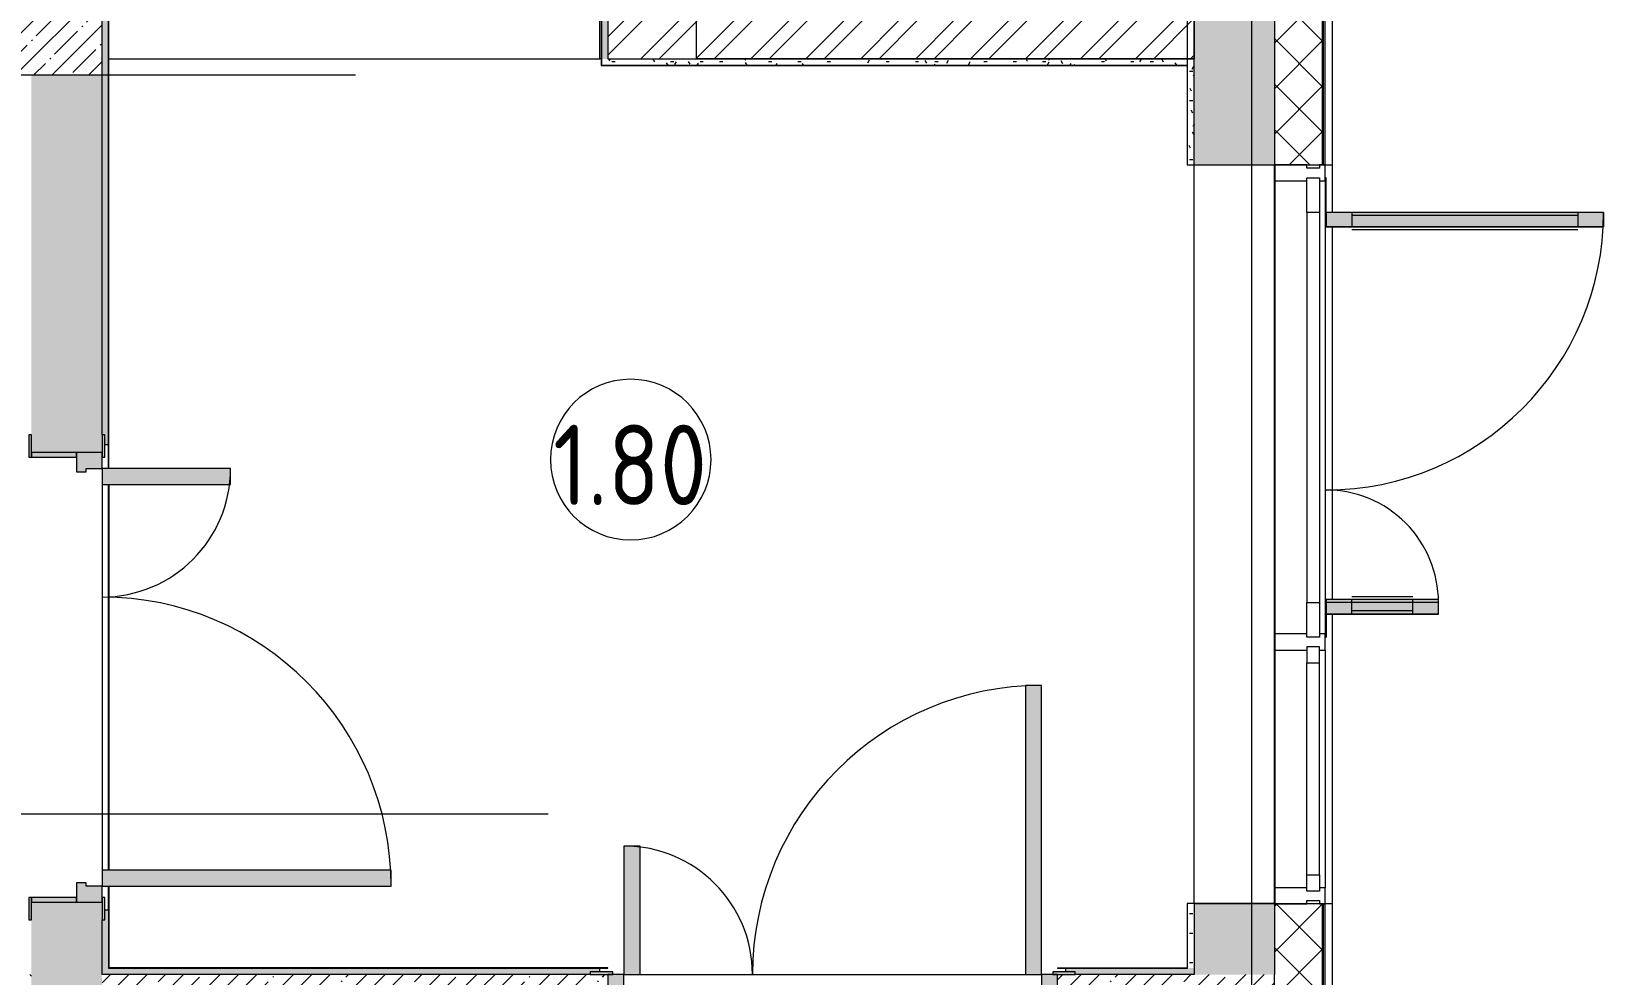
# Model space of a CAD drawing. Header units: millimetres. Extents: x -7229 to 196340, y -8553 to 29000.
# Drawn here: x 171426 to 176321, y 10600 to 13535 of the extents above; entities that cross this region are included whole.
import ezdxf

# ---------------------------------------------------------------- set-up
doc = ezdxf.new("R2010")
doc.units = ezdxf.units.MM
doc.linetypes.add('Осевая', pattern=[15875, 3175, -2381.25, 7937.5, -2381.25])
for name, color, linetype, lineweight in [('A-AREA-IDEN', 7, 'Continuous', 9), ('A-GLAZ-2', 7, 'Continuous', 9), ('A-GLAZ-CWMG-3', 7, 'Continuous', 9), ('A-WALL-1', 7, 'Continuous', 9), ('A-WALL-4', 7, 'Continuous', 13), ('I-WALL-6', 7, 'Continuous', 9), ('S-COLS-2', 7, 'Continuous', 9), ('S-STRS-2', 7, 'Continuous', 9), ('S-STRS-MBND-2', 7, 'Continuous', 9), ('Оси', 7, 'Continuous', 9), ('Оси-2', 7, 'Осевая', 9)]:
    doc.layers.add(name, color=color, linetype=linetype, lineweight=lineweight)
for name, color, linetype, lineweight, true_color in [('A-DETL-GENF-5', 7, 'Continuous', 9, 0xaaaaaa), ('A-DETL-GENF-6', 7, 'Continuous', 9, 0xe2e2e2), ('A-DOOR-5', 7, 'Continuous', 9, 0xaaaaaa), ('A-DOOR-6', 7, 'Continuous', 9, 0xe2e2e2), ('A-DOOR-FRAM-4', 7, 'Continuous', 9, 0xe2e2e2), ('A-DOOR-FRAM-5', 7, 'Continuous', 9, 0xaaaaaa), ('A-FLOR-3', 7, 'Continuous', 9, 0xaaaaaa), ('I-WALL-8', 9, 'Continuous', 9, 0x808080)]:
    doc.layers.add(name, color=color, linetype=linetype, lineweight=lineweight, true_color=true_color)
doc.styles.add('GOST Common', font='GOST_Common.ttf', dxfattribs={"width": 0.9, "height": 250})
pattern_1 = [(45, (50216.3, 0), (-57.024626, 57.024626), []), (45, (50273.33, 0), (-57.024626, 57.024626), [100.806, -20.161, 3.353, -16.808])]
pattern_2 = [(0, (50216.302, 0), (121.92, 30.48), [10.058, -81.382, 10.058, -81.382, -487.68]), (0, (50216.302, 0), (121.92, 30.48), [-182.88, 10.058, -172.822, 10.058, -81.382, -213.36]), (0, (50216.302, 0), (121.92, 30.48), [-457.2, 10.058, -50.902, 10.058, -142.342]), (120, (50262.022, 15.24), (-87.356454, 90.345817), [10.058, -81.382, 10.058, -81.382, -487.68]), (120, (50262.022, 15.24), (-87.356454, 90.345817), [-182.88, 10.058, -172.822, 10.058, -81.382, -213.36]), (120, (50262.022, 15.24), (-87.356454, 90.345817), [-457.2, 10.058, -50.902, 10.058, -142.342]), (240, (50277.262, 76.2), (-34.563546, -120.825817), [10.058, -81.382, 10.058, -81.382, -487.68]), (240, (50277.262, 76.2), (-34.563546, -120.825817), [-182.88, 10.058, -172.822, 10.058, -81.382, -213.36]), (240, (50277.262, 76.2), (-34.563546, -120.825817), [-457.2, 10.058, -50.902, 10.058, -142.342])]

# ---------------------------------------------------------------- blocks, each defined once
blk = doc.blocks.new('110_Дверь_СКБ_2Ст - Д-5_п_ Из игровой в коридор-32679362-План монтажа зашивок 1 этажа в осях 23_1-33 лист 3')
at = {"layer": 'A-DOOR-6'}
for points in [[(662.5, 110), (662.5, 1010), (612.5, 1010), (612.5, 110)], [(-637.5, 110), (-587.5, 110), (-587.5, 510), (-637.5, 510), (-637.5, 117)], [(697.5, -110), (712.5, -110), (712.5, 30), (697.5, 30), (697.5, 27.7)]]:
    blk.add_hatch(color=256, dxfattribs=at).paths.add_polyline_path(points)
h = blk.add_hatch(color=256, dxfattribs=at)
h.paths.add_polyline_path([(697.5, 30), (712.5, 30), (712.5, 110), (662.5, 110), (662.5, 60), (652.5, 60), (652.5, 30), (662.5, 30)])
h.paths.add_polyline_path([(-643.3, 30), (-627.5, 30), (-627.5, 60), (-637.5, 60), (-637.5, 110), (-687.5, 110), (-687.5, 30), (-672.5, 30)])
at = {"layer": 'A-DOOR-FRAM-4'}
for points in [[(-687.5, 110), (-672.5, 110), (-672.5, 118), (-742.5, 118), (-742.5, 110), (-712.5, 110)], [(767.5, 110), (767.5, 118), (697.5, 118), (697.5, 110), (755.6, 110)], [(-672.5, -110), (-672.5, 30), (-687.5, 30), (-687.5, -110)], [(-672.5, -118), (-672.5, -110), (-742.5, -110), (-742.5, -118), (-687.5, -118)], [(764.3, -118), (767.5, -118), (767.5, -110), (697.5, -110), (697.5, -118), (763.7, -118)]]:
    blk.add_hatch(color=256, dxfattribs=at).paths.add_polyline_path(points)
at = {"layer": 'A-DOOR-5'}
for p, q in [((662.5, 1010), (612.5, 1010)), ((612.5, 1010), (612.5, 110)), ((662.5, 110), (662.5, 1010)), ((-637.5, 510), (-637.5, 110)), ((-587.5, 510), (-637.5, 510)), ((-587.5, 110), (-587.5, 510)), ((-637.5, 110), (-587.5, 110)), ((612.5, 110), (662.5, 110))]:
    blk.add_line(p, q, dxfattribs=at)
for centre, radius, start, end in [((662.5, 110), 900, 90, 180), ((-637.5, 110), 400, 360, 90)]:
    blk.add_arc(centre, radius, start, end, dxfattribs=at)
at = {"layer": 'A-DOOR-FRAM-5'}
for p, q in [((-672.5, 118), (-742.5, 118)), ((-742.5, 118), (-742.5, 110)), ((-742.5, 110), (-672.5, 110)), ((-637.5, 110), (-687.5, 110)), ((-687.5, 110), (-687.5, 30)), ((-672.5, 110), (-672.5, 118)), ((-637.5, 60), (-637.5, 110)), ((662.5, 110), (662.5, 60)), ((712.5, 110), (662.5, 110)), ((767.5, 118), (697.5, 118)), ((697.5, 118), (697.5, 110)), ((697.5, 110), (767.5, 110)), ((712.5, 30), (712.5, 110)), ((767.5, 110), (767.5, 118)), ((-627.5, 60), (-637.5, 60)), ((-627.5, 30), (-627.5, 60)), ((662.5, 60), (652.5, 60)), ((652.5, 60), (652.5, 30)), ((-687.5, 30), (-627.5, 30)), ((-672.5, 30), (-687.5, 30)), ((-687.5, 30), (-687.5, -110)), ((-672.5, -110), (-672.5, 30)), ((652.5, 30), (712.5, 30)), ((712.5, 30), (697.5, 30)), ((697.5, 30), (697.5, -110)), ((712.5, -110), (712.5, 30)), ((-672.5, -110), (-742.5, -110)), ((-742.5, -110), (-742.5, -118)), ((-742.5, -118), (-672.5, -118)), ((-687.5, -110), (-672.5, -110)), ((-672.5, -118), (-672.5, -110)), ((697.5, -110), (712.5, -110)), ((767.5, -110), (697.5, -110)), ((697.5, -110), (697.5, -118)), ((697.5, -118), (767.5, -118)), ((767.5, -118), (767.5, -110))]:
    blk.add_line(p, q, dxfattribs=at)
blk = doc.blocks.new('110_Дверь_СКБ_2Ст - Д-1_л_Лестничная клетка EIS60 2-32142534-План монтажа зашивок 1 этажа в осях 23_1-33 лист 3')
at = {"layer": 'A-DOOR-6'}
for points in [[(662.5, 110), (662.5, 1010), (612.5, 1010), (612.5, 110)], [(-587.5, 110), (-587.5, 510), (-637.5, 510), (-637.5, 110)], [(712.5, -110), (712.5, 30), (697.5, 30), (697.5, -110)]]:
    blk.add_hatch(color=256, dxfattribs=at).paths.add_polyline_path(points)
h = blk.add_hatch(color=256, dxfattribs=at)
h.paths.add_polyline_path([(662.5, 30), (712.5, 30), (712.5, 110), (662.5, 110), (662.5, 60), (652.5, 60), (652.5, 30)])
h.paths.add_polyline_path([(-687.5, 30), (-627.5, 30), (-627.5, 60), (-637.5, 60), (-637.5, 110), (-687.5, 110), (-687.5, 107.1)])
at = {"layer": 'A-DOOR-FRAM-4'}
for points in [[(-692.5, 110), (-672.5, 110), (-672.5, 118), (-742.5, 118), (-742.5, 110), (-712.5, 110)], [(712.5, 110), (767.5, 110), (767.5, 118), (697.5, 118), (697.5, 110)], [(-672.5, -110), (-672.5, 30), (-687.5, 30), (-687.5, -110)], [(-686.6, -118), (-672.5, -118), (-672.5, -110), (-742.5, -110.8), (-742.5, -118), (-687.5, -118)], [(699.7, -118), (767.5, -118), (767.5, -110), (697.5, -110), (697.5, -118)]]:
    blk.add_hatch(color=256, dxfattribs=at).paths.add_polyline_path(points)
at = {"layer": 'A-DOOR-5'}
for p, q in [((662.5, 1010), (612.5, 1010)), ((612.5, 1010), (612.5, 110)), ((662.5, 110), (662.5, 1010)), ((-637.5, 510), (-637.5, 110)), ((-587.5, 510), (-637.5, 510)), ((-587.5, 110), (-587.5, 510)), ((-637.5, 110), (-587.5, 110)), ((612.5, 110), (662.5, 110))]:
    blk.add_line(p, q, dxfattribs=at)
for centre, radius, start, end in [((662.5, 110), 900, 90, 180), ((-637.5, 110), 400, 360, 90)]:
    blk.add_arc(centre, radius, start, end, dxfattribs=at)
at = {"layer": 'A-DOOR-FRAM-5'}
for p, q in [((-672.5, 118), (-742.5, 118)), ((-742.5, 118), (-742.5, 110)), ((-742.5, 110), (-672.5, 110)), ((-637.5, 110), (-687.5, 110)), ((-687.5, 110), (-687.5, 30)), ((-672.5, 110), (-672.5, 118)), ((-637.5, 60), (-637.5, 110)), ((662.5, 110), (662.5, 60)), ((712.5, 110), (662.5, 110)), ((767.5, 118), (697.5, 118)), ((697.5, 118), (697.5, 110)), ((697.5, 110), (767.5, 110)), ((712.5, 30), (712.5, 110)), ((767.5, 110), (767.5, 118)), ((-627.5, 60), (-637.5, 60)), ((-627.5, 30), (-627.5, 60)), ((662.5, 60), (652.5, 60)), ((652.5, 60), (652.5, 30)), ((-687.5, 30), (-627.5, 30)), ((-672.5, 30), (-687.5, 30)), ((-687.5, 30), (-687.5, -110)), ((-672.5, -110), (-672.5, 30)), ((652.5, 30), (712.5, 30)), ((712.5, 30), (697.5, 30)), ((697.5, 30), (697.5, -110)), ((712.5, -110), (712.5, 30)), ((-672.5, -110), (-742.5, -110)), ((-742.5, -110), (-742.5, -118)), ((-742.5, -118), (-672.5, -118)), ((-687.5, -110), (-672.5, -110)), ((-672.5, -118), (-672.5, -110)), ((697.5, -110), (712.5, -110)), ((767.5, -110), (697.5, -110)), ((697.5, -110), (697.5, -118)), ((697.5, -118), (767.5, -118)), ((767.5, -118), (767.5, -110))]:
    blk.add_line(p, q, dxfattribs=at)
blk = doc.blocks.new('PNS_Панель прямоугольная - Нр_Стекло - 40мм-24160822-План монтажа зашивок 1 этажа в осях 23_1-33 лист 3')
at = {"layer": 'A-GLAZ-2'}
for p, q in [((-380, 0), (-380, 40)), ((-380, 40), (-330, 40)), ((-330, 40), (330, 40)), ((-330, 40), (-330, 0)), ((380, 40), (330, 40)), ((330, 40), (330, 0)), ((380, 0), (380, 40)), ((-330, 0), (-380, 0)), ((-330, 0), (330, 0)), ((330, 0), (380, 0))]:
    blk.add_line(p, q, dxfattribs=at)
blk = doc.blocks.new('Прямоугольный импост - Импост структурный с накладкой - 160мм-23689442-План монтажа зашивок 1 этажа в осях 23_1-33 лист 3')
at = {"layer": 'A-GLAZ-CWMG-3'}
for p, q in [((125081, 11610), (125081, 10870)), ((125238, 11610), (125238, 10870))]:
    blk.add_line(p, q, dxfattribs=at)
blk = doc.blocks.new('Прямоугольный импост - Импост структурный с накладкой - 160мм-18691760-План монтажа зашивок 1 этажа в осях 23_1-33 лист 3')
at = {"layer": 'A-GLAZ-CWMG-3'}
for p, q in [((-50, 0), (-50, 17)), ((-50, 17), (0, 17)), ((0, 0), (-10, 0)), ((-10, 0), (-10, -40)), ((0, 17), (0, 0)), ((-50, -140), (-50, -40)), ((-10, -40), (0, -40)), ((0, -40), (0, -140)), ((0, -140), (-50, -140))]:
    blk.add_line(p, q, dxfattribs=at)
blk = doc.blocks.new('Дверь_Витражная_СКБ_2Ст - ВН-6-31912847-План монтажа зашивок 1 этажа в осях 23_1-33 лист 3')
at = {"layer": 'A-DETL-GENF-6'}
for points in [[(-715, -20), (-607, -20), (-607, -17), (-715, -17)], [(-643, -39), (-643, -370), (-598, -370), (-598, -20), (-643, -20)], [(562, -39), (562, -884), (607, -884), (607, -20), (562, -20)], [(607, -17), (607, -20), (715, -20), (715, -17), (705, -17)]]:
    blk.add_hatch(color=256, dxfattribs=at).paths.add_polyline_path(points)
at = {"layer": 'A-DETL-GENF-5'}
for p, q in [((-715, -20), (-715, -17)), ((-715, -17), (-715, -20)), ((-607, -20), (-715, -20)), ((-715, -20), (-607, -20)), ((-598, -20), (-643, -20)), ((-643, -370), (-643, -20)), ((-598, -20), (-643, -20)), ((-643, -20), (-643, -370)), ((-607, -17), (-607, -20)), ((-607, -20), (-607, -17)), ((-598, -370), (-598, -20)), ((-598, -370), (-598, -20)), ((562, -20), (607, -20)), ((562, -884), (562, -20)), ((562, -20), (562, -884)), ((607, -20), (562, -20)), ((607, -17), (607, -20)), ((607, -17), (607, -20)), ((607, -884), (607, -20)), ((607, -884), (607, -20)), ((607, -20), (715, -20)), ((607, -20), (715, -20)), ((715, -20), (715, -17)), ((715, -20), (715, -17)), ((-643, -100), (-598, -100)), ((-633, -290), (-633, -100)), ((-589, -290), (-589, -100)), ((553, -804), (553, -100)), ((607, -100), (562, -100)), ((597, -804), (597, -100)), ((-643, -290), (-598, -290)), ((-643, -370), (-598, -370)), ((-643, -370), (-598, -370)), ((607, -804), (562, -804)), ((607, -884), (562, -884)), ((562, -884), (607, -884))]:
    blk.add_line(p, q, dxfattribs=at)
at = {"layer": 'A-DOOR-5'}
for p, q in [((-715, 40), (-607, 40)), ((-715, 0), (-715, 40)), ((-607, 40), (-607, 0)), ((607, 40), (715, 40)), ((607, 0), (607, 40)), ((715, 40), (715, 0)), ((-607, 0), (-715, 0)), ((-607, -370), (-607, -20)), ((715, 0), (607, 0)), ((607, -884), (607, -20))]:
    blk.add_line(p, q, dxfattribs=at)
for centre, radius, start, end in [((-607, -20), 350, 270, 0), ((607, -20), 864, 180, 270)]:
    blk.add_arc(centre, radius, start, end, dxfattribs=at)
blk = doc.blocks.new('Прямоугольный импост - Импост структурный с накладкой - 160мм-23689444-План монтажа зашивок 1 этажа в осях 23_1-33 лист 3')
at = {"layer": 'A-GLAZ-CWMG-3'}
for p, q in [((125081, 13070), (125081, 11660)), ((125238, 13070), (125238, 11660)), ((125181, 12972), (125181, 11758)), ((125221, 12972), (125221, 11758))]:
    blk.add_line(p, q, dxfattribs=at)
blk = doc.blocks.new('Прямоугольный импост - Импост структурный с накладкой - 160мм-22960522-План монтажа зашивок 1 этажа в осях 23_1-33 лист 3')
at = {"layer": 'A-GLAZ-CWMG-3'}
for p, q in [((-25, 0), (-25, 17)), ((-25, 17), (25, 17)), ((25, 17), (25, 0)), ((-25, -140), (-25, -40)), ((25, -40), (25, -140)), ((25, -140), (-25, -140))]:
    blk.add_line(p, q, dxfattribs=at)
blk = doc.blocks.new('Прямоугольный импост - Импост структурный с накладкой - 160мм-18691766-План монтажа зашивок 1 этажа в осях 23_1-33 лист 3')
at = {"layer": 'A-GLAZ-CWMG-3'}
for p, q in [((0, 17), (-50, 17)), ((-50, 17), (-50, 0)), ((-10, -40), (-10, 0)), ((-10, 0), (0, 0)), ((0, 0), (0, 17)), ((-50, -40), (-50, -140)), ((0, -40), (-10, -40)), ((0, -140), (0, -40)), ((-50, -140), (0, -140))]:
    blk.add_line(p, q, dxfattribs=at)
blk = doc.blocks.new('BSC_Колонна _Прямоугольная - 500х500-22291386-План монтажа зашивок 1 этажа в осях 23_1-33 лист 3')
at = {"layer": 'S-COLS-2'}
h = blk.add_hatch(dxfattribs=at)
h.set_pattern_fill('FP_179', color=256, style=0, pattern_type=2)
h.set_pattern_definition([(45, (-121180, -13650), (-57.024626, 57.024626), []), (45, (-121122.975, -13650), (-57.024626, 57.024626), [100.806, -20.161, 3.353, -16.808])])
h.paths.add_polyline_path([(-250, -250), (250, -250), (250, 250), (-250, 250), (-250, -200)])
for p, q in [((250, 250), (-250, 250)), ((-250, 250), (-250, -250)), ((250, -250), (250, 250)), ((-250, -250), (250, -250))]:
    blk.add_line(p, q, dxfattribs=at)
blk = doc.blocks.new('Марка_Помещения - Номер-25198446-План монтажа зашивок 1 этажа в осях 23_1-33 лист 3')
at = {"layer": 'A-AREA-IDEN'}
for start, end in [(360, 180), (180, 360)]:
    blk.add_arc((0, 0), 2.5, start, end, dxfattribs=at)

msp = doc.modelspace()

# ---------------------------------------------------------------- hatches: boundary and pattern name
at = {"layer": 'A-WALL-1'}
h = msp.add_hatch(dxfattribs=at)
h.set_pattern_fill('FP_144', color=256, style=0, pattern_type=2)
h.set_pattern_definition([(45, (50216.3, 0), (-70.71068, 70.71068), []), (135, (50216.3, 0), (-70.71068, -70.71068), [])])
h.paths.add_polyline_path([(175446.3, -250), (175446.3, 7700), (175296.3, 7700), (175296.3, -250), (175406.3, -250)])
h.paths.add_polyline_path([(175296.3, 8900), (175446.3, 8900), (175446.3, 10820), (175296.3, 10820), (175296.3, 9354.3)])
h.paths.add_polyline_path([(175446.3, 13120), (175446.3, 13670), (175296.3, 13670), (175296.3, 13120), (175406.3, 13120)])
h.paths.add_polyline_path([(175446.3, 15220), (175446.3, 21550), (175296.3, 21550), (175296.3, 15220), (175406.3, 15220)])
at = {"layer": 'I-WALL-6'}
h = msp.add_hatch(dxfattribs=at)
h.set_pattern_fill('FP_141', color=256, style=0, pattern_type=2)
h.set_pattern_definition(pattern_1)
h.paths.add_polyline_path([(175096.3, 10600), (175296.3, 10600), (175296.3, 10820), (175046.3, 10820), (175046.3, 10600)])
h.paths.add_polyline_path([(175296.3, 13120), (175296.3, 13670), (175046.3, 13670), (175046.3, 13120)])
h.paths.add_polyline_path([(175155.8, 15220), (175296.3, 15220), (175296.3, 21400), (175046.3, 21400), (175046.3, 15220)])
h = msp.add_hatch(dxfattribs=at)
h.set_pattern_fill('FP_141', color=256, style=0, pattern_type=2)
h.set_pattern_definition(pattern_1)
h.paths.add_polyline_path([(171646.3, 10380), (171646.3, 10825), (171426.3, 10825), (171426.3, 10380)])
h.paths.add_polyline_path([(171426.3, 12225), (171646.3, 12225), (171646.3, 13400), (171426.3, 13400), (171426.3, 12280)])
h.paths.add_polyline_path([(171438.3, 13900), (171646.3, 13900), (171646.3, 18600), (171426.3, 18600), (171426.3, 13900)])
h = msp.add_hatch(dxfattribs=at)
h.set_pattern_fill('FP_165', color=256, style=0, pattern_type=2)
h.set_pattern_definition([(45, (50216.3, 0), (-85.53659, 85.53659), []), (45, (50273.33, 0), (-85.53659, 85.53659), [])])
h.paths.add_polyline_path([(173496.3, 13450), (175046.3, 13450), (175046.3, 13570), (173221.3, 13570), (173221.3, 13450), (173471.3, 13450)])
h = msp.add_hatch(dxfattribs=at)
h.set_pattern_fill('FP_143', color=256, style=0, pattern_type=2)
h.set_pattern_definition([(135, (50216.3, 0), (-70.71068, -70.71068), [])])
h.paths.add_polyline_path([(170576.3, 10400), (171426.3, 10400), (171426.3, 10600), (169546.3, 10600), (169546.3, 10400), (169566.3, 10400)])
h.paths.add_polyline_path([(161446.3, 10400), (162146.3, 10400), (162146.3, 10600), (161396.3, 10600), (161396.3, 10400), (161426.3, 10400)])
h.paths.add_polyline_path([(160266.3, 10400), (160446.3, 10400), (160446.3, 10600), (159321.3, 10600), (159321.3, 10400), (160039.3, 10400)])
h.paths.add_polyline_path([(157586.4, 10400), (157921.3, 10400), (157921.3, 10600), (157566.3, 10600), (157566.3, 10400), (157586.3, 10400)])
h = msp.add_hatch(dxfattribs=at)
h.set_pattern_fill('FP_141', color=256, style=0, pattern_type=2)
h.set_pattern_definition(pattern_1)
h.paths.add_polyline_path([(175146.3, 10380), (175296.3, 10380), (175296.3, 10600), (174621.3, 10600), (174621.3, 10380), (175096.3, 10380)])
h.paths.add_polyline_path([(172488.8, 10380), (173221.3, 10380), (173221.3, 10600), (171646.3, 10600), (171646.3, 10380), (172473.3, 10380)])
at = {"layer": 'I-WALL-8'}
h = msp.add_hatch(dxfattribs=at)
h.set_pattern_fill('FP_184', color=256, style=0, pattern_type=2)
h.set_pattern_definition(pattern_2)
h.paths.add_polyline_path([(171646.3, 10600), (171666.3, 10600), (171666.3, 10800), (171654.3, 10800), (171654.3, 10770), (171646.3, 10770)])
h.paths.add_polyline_path([(171654.3, 12250), (171666.3, 12250), (171666.3, 18830), (171646.3, 18830), (171646.5, 12280), (171654.3, 12280)])
h = msp.add_hatch(dxfattribs=at)
h.set_pattern_fill('FP_184', color=256, style=0, pattern_type=2)
h.set_pattern_definition(pattern_2)
h.paths.add_polyline_path([(173201.3, 13450), (173221.3, 13450), (173221.3, 17320), (173201.3, 17320), (173201.3, 13570)])
h = msp.add_hatch(dxfattribs=at)
h.set_pattern_fill('FP_184', color=256, style=0, pattern_type=2)
h.set_pattern_definition(pattern_2)
h.paths.add_polyline_path([(175026.3, 13430), (175026.3, 13450), (173201.3, 13450), (173201.3, 13430), (175023.6, 13430)])
h = msp.add_hatch(dxfattribs=at)
h.set_pattern_fill('FP_184', color=256, style=0, pattern_type=2)
h.set_pattern_definition(pattern_2)
h.paths.add_polyline_path([(175041.8, 10620), (175046.3, 10620), (175046.3, 10821), (175026.3, 10820), (175026.3, 10620)])
h.paths.add_polyline_path([(175046.3, 13120), (175046.3, 13450), (175026.3, 13450), (175026.3, 13120)])
h = msp.add_hatch(dxfattribs=at)
h.set_pattern_fill('FP_184', color=256, style=0, pattern_type=2)
h.set_pattern_definition(pattern_2)
h.paths.add_polyline_path([(172414, 10600), (173166.3, 10600.4), (173166.3, 10608), (173196.3, 10608), (173196.3, 10620), (171666.3, 10620), (171666.3, 10600), (172005.3, 10600)])
h.paths.add_polyline_path([(175046.3, 10600), (175046.3, 10620), (174646.3, 10620), (174646.3, 10608), (174676.3, 10608), (174676.3, 10600), (174721.3, 10600)])

# ---------------------------------------------------------------- linework, layer by layer
at = {"layer": 'A-FLOR-3'}
for p, q in [((173201.3, 13450), (173196.3, 13450)), ((175046.3, 10821), (175046.3, 13120))]:
    msp.add_line(p, q, dxfattribs=at)
at = {"layer": 'A-WALL-1'}
for p, q in [((175476.3, 13785), (175476.3, 12972)), ((175454.3, 13120), (175454.3, 13670)), ((175296.3, 13120), (175476.3, 13120)), ((175296.3, 10821), (175296.3, 13120)), ((175476.3, 12927), (175476.3, 11767)), ((175476.3, 11722), (175476.3, -280)), ((175476.3, 10820), (175296.3, 10820)), ((175454.3, -258), (175454.3, 10820))]:
    msp.add_line(p, q, dxfattribs=at)
at = {"layer": 'A-WALL-4'}
for p, q in [((175296.3, 13670), (175296.3, 13120)), ((175446.3, 13120), (175446.3, 13670)), ((175449.3, 13120), (175449.3, 13670)), ((175046.3, 13450), (175046.3, 13570)), ((173201.3, 13430), (175026.3, 13430)), ((175026.3, 13429), (175026.3, 13430)), ((175026.3, 10620), (175026.3, 10820)), ((175046.3, 10821), (175046.3, 10820)), ((175296.3, 10820), (175296.3, 10600)), ((175446.3, 8900), (175446.3, 10820)), ((175449.3, 8900), (175449.3, 10820)), ((171666.3, 10800), (171666.3, 10620)), ((173196.3, 10620), (171666.3, 10620)), ((171666.3, 10620), (171667.3, 10620)), ((171667.3, 10621), (171667.3, 10620)), ((171667.3, 10620), (173196.3, 10620)), ((175026.3, 10620), (174646.3, 10620)), ((174646.3, 10620), (175025.3, 10620)), ((175025.3, 10620), (175025.3, 10621)), ((175025.3, 10620), (175026.3, 10620)), ((175025.3, 10620), (175026.3, 10620))]:
    msp.add_line(p, q, dxfattribs=at)
at = {"layer": 'I-WALL-6'}
for p, q in [((171667.3, 12175), (171667.3, 18829)), ((173200.3, 17321), (173200.3, 13429)), ((173201.3, 17321), (173201.3, 13429)), ((173221.3, 17300), (173221.3, 13450)), ((171666.3, 12175), (171666.3, 16230.4)), ((175025.3, 13670), (175025.3, 13120)), ((175026.3, 13120), (175026.3, 13670)), ((173200.3, 13430), (173201.3, 13430)), ((173200.3, 13429), (175026.3, 13429)), ((173221.3, 13450), (175046.3, 13450)), ((175046.3, 13120), (175046.3, 13450)), ((171646.3, 12280), (171646.3, 13400)), ((171667.3, 13150.5), (171666.3, 13150.5)), ((171667.3, 13150), (171666.3, 13150)), ((175025.3, 13120), (175296.3, 13120)), ((171654.3, 12250), (171666.3, 12250)), ((171666.3, 12225), (171667.3, 12225)), ((171646.3, 12125), (171646.3, 10925)), ((171666.3, 10925), (171666.3, 12125)), ((171667.3, 12125), (171667.3, 10925)), ((171666.3, 10800), (171666.3, 10875)), ((171667.3, 10875), (171667.3, 10621)), ((171667.3, 10825), (171666.3, 10825)), ((175296.3, 10821), (175025.3, 10821)), ((175025.3, 10821), (175025.3, 10621)), ((175026.3, 10820), (175025.3, 10820)), ((175026.3, 10821), (175026.3, 10820)), ((175296.3, 10820), (175046.3, 10820)), ((175046.3, 10820), (175046.3, 10600)), ((175296.3, 10820), (175296.3, 10821)), ((171646.3, 10600), (171646.3, 10770)), ((171666.3, 10800), (171654.3, 10800)), ((173166.3, 10600), (171646.3, 10600)), ((173221.3, 10621), (171667.3, 10621)), ((173196.3, 10608), (173196.3, 10620)), ((173196.3, 10620), (173221.3, 10620)), ((173221.3, 10620), (173221.3, 10621)), ((173321.3, 10600), (174521.3, 10600)), ((174621.3, 10621), (174621.3, 10620)), ((174621.3, 10621), (175025.3, 10621)), ((174621.3, 10620), (174646.3, 10620)), ((174646.3, 10620), (174646.3, 10608)), ((175046.3, 10600), (174676.3, 10600)), ((175015.8, 10620), (175015.8, 10621)), ((175296.3, 10380), (175296.3, 10600))]:
    msp.add_line(p, q, dxfattribs=at)
at = {"layer": 'S-STRS-2'}
for p, q in [((173196.3, 13450), (173196.3, 13750)), ((171666.3, 13450), (173196.3, 13450)), ((171666.3, 13450), (173196.3, 13450))]:
    msp.add_line(p, q, dxfattribs=at)
at = {"layer": 'S-STRS-MBND-2'}
for p, q in [((173496.3, 17350), (173496.3, 13450)), ((175046.3, 17350), (175046.3, 13450)), ((175046.3, 13450), (173496.3, 13450))]:
    msp.add_line(p, q, dxfattribs=at)
at = {"layer": 'Оси'}
for p, q in [((169935.3, 13400), (172435.3, 13400)), ((170535.3, 11100), (173035.3, 11100))]:
    msp.add_line(p, q, dxfattribs=at)
at = {"layer": 'Оси-2'}
msp.add_line((175226.3, 593.7), (175226.3, 19415.1), dxfattribs=at)

# ---------------------------------------------------------------- block references
at = {"layer": 'A-AREA-IDEN', "xscale": 99.99999999999993, "yscale": 99.99999999999993, "zscale": 99.99999999999993}
msp.add_blockref('Марка_Помещения - Номер-25198446-План монтажа зашивок 1 этажа в осях 23_1-33 лист 3', (173292.2, 12202.6), dxfattribs=at)
at = {"layer": 'A-DOOR-5'}
for name, p, rotation in [('Дверь_Витражная_СКБ_2Ст - ВН-6-31912847-План монтажа зашивок 1 этажа в осях 23_1-33 лист 3', (175437.3, 12365), 89.99999999999957), ('110_Дверь_СКБ_2Ст - Д-1_л_Лестничная клетка EIS60 2-32142534-План монтажа зашивок 1 этажа в осях 23_1-33 лист 3', (171536.3, 11537.5), 269.9999999999999)]:
    msp.add_blockref(name, p, dxfattribs=dict(at, rotation=rotation))
msp.add_blockref('110_Дверь_СКБ_2Ст - Д-5_п_ Из игровой в коридор-32679362-План монтажа зашивок 1 этажа в осях 23_1-33 лист 3', (173908.8, 10490), dxfattribs=at)
at = {"layer": 'A-GLAZ-2', "rotation": 89.99999999999957}
msp.add_blockref('PNS_Панель прямоугольная - Нр_Стекло - 40мм-24160822-План монтажа зашивок 1 этажа в осях 23_1-33 лист 3', (175437.3, 11240), dxfattribs=at)
at = {"layer": 'A-GLAZ-CWMG-3', "extrusion": (0, 0, -1), "rotation": 90.00000000000044}
for name, p in [('Прямоугольный импост - Импост структурный с накладкой - 160мм-18691760-План монтажа зашивок 1 этажа в осях 23_1-33 лист 3', (-175437.3, 13120)), ('Прямоугольный импост - Импост структурный с накладкой - 160мм-22960522-План монтажа зашивок 1 этажа в осях 23_1-33 лист 3', (-175437.3, 11635))]:
    msp.add_blockref(name, p, dxfattribs=at)
at = {"layer": 'A-GLAZ-CWMG-3'}
for name in ['Прямоугольный импост - Импост структурный с накладкой - 160мм-23689444-План монтажа зашивок 1 этажа в осях 23_1-33 лист 3', 'Прямоугольный импост - Импост структурный с накладкой - 160мм-23689442-План монтажа зашивок 1 этажа в осях 23_1-33 лист 3']:
    msp.add_blockref(name, (50216.3, 0), dxfattribs=at)
at = {"layer": 'A-GLAZ-CWMG-3', "rotation": 269.9999999999995}
msp.add_blockref('Прямоугольный импост - Импост структурный с накладкой - 160мм-18691766-План монтажа зашивок 1 этажа в осях 23_1-33 лист 3', (175437.3, 10820), dxfattribs=at)
at = {"layer": 'S-COLS-2'}
msp.add_blockref('BSC_Колонна _Прямоугольная - 500х500-22291386-План монтажа зашивок 1 этажа в осях 23_1-33 лист 3', (171396.3, 13650), dxfattribs=at)

# ---------------------------------------------------------------- texts
at = {"layer": 'A-AREA-IDEN', "insert": (173050.3, 12311.2), "char_height": 250, "width": 606.076, "attachment_point": 1, "style": 'GOST Common'}
msp.add_mtext('1.80', dxfattribs=at)

doc.saveas('drawing.dxf')
